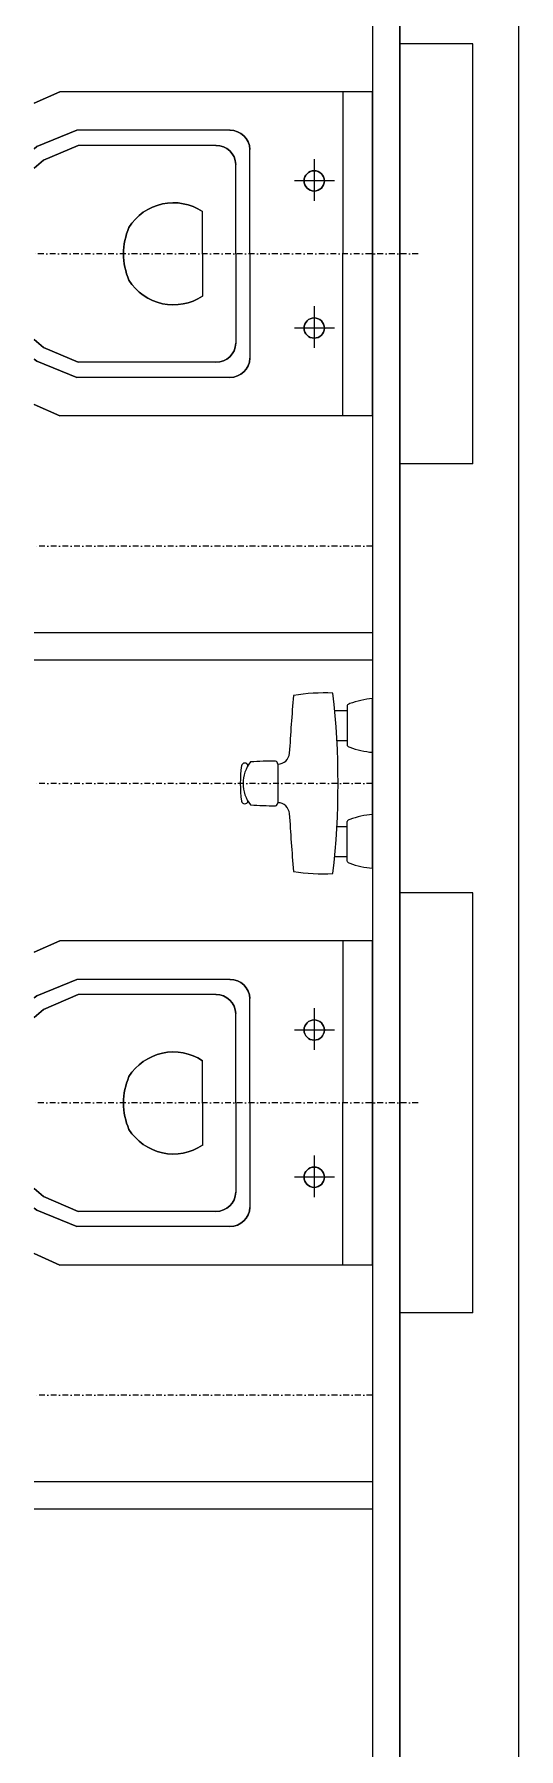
# Model space of a CAD drawing. Header units: millimetres. Extents: x 1226973 to 1255433, y -218643 to -189722.
# Drawn here: x 1236423 to 1236953, y -195644 to -193767 of the extents above; entities that cross this region are included whole.
import ezdxf

# ---------------------------------------------------------------- set-up
doc = ezdxf.new("R2010")
doc.units = ezdxf.units.MM
doc.linetypes.add('DASHDOT2', pattern=[12.7, 6.35, -3.175, 0, -3.175])
for name, color, linetype in [('Divar-komek', 7, 'Continuous'), ('Kafel', 7, 'Continuous'), ('Santexnika', 7, 'Continuous')]:
    doc.layers.add(name, color=color, linetype=linetype)

msp = doc.modelspace()

# ---------------------------------------------------------------- linework, layer by layer
msp.add_line((1236822.5, -197003.2), (1236822.5, -190702.1))
at = {"layer": 'Divar-komek'}
for p, q in [((1236822.5, -190902.1), (1236822.5, -197237.1)), ((1236952.5, -190902.1), (1236952.5, -197367.1))]:
    msp.add_line(p, q, dxfattribs=at)
at = {"layer": 'Kafel'}
for p, q in [((1236792.5, -190732.1), (1236792.5, -197212.1)), ((1236822.5, -190902.1), (1236822.5, -197212.1))]:
    msp.add_line(p, q, dxfattribs=at)
at = {"layer": 'Santexnika'}
for p, q in [((1236902.5, -193777.1), (1236822.5, -193777.1)), ((1236902.5, -193777.1), (1236822.5, -193777.1)), ((1236822.5, -194237.1), (1236822.5, -193777.1)), ((1236902.5, -193777.1), (1236822.5, -193777.1)), ((1236902.5, -193777.1), (1236822.5, -193777.1)), ((1236822.5, -194237.1), (1236822.5, -193777.1)), ((1236902.5, -193777.1), (1236822.5, -193777.1)), ((1236902.5, -193777.1), (1236822.5, -193777.1)), ((1236822.5, -194237.1), (1236822.5, -193777.1)), ((1236902.5, -193777.1), (1236822.5, -193777.1)), ((1236902.5, -193777.1), (1236822.5, -193777.1)), ((1236822.5, -194237.1), (1236822.5, -193777.1)), ((1236902.5, -193777.1), (1236822.5, -193777.1)), ((1236902.5, -193777.1), (1236822.5, -193777.1)), ((1236822.5, -194237.1), (1236822.5, -193777.1)), ((1236902.5, -193777.1), (1236822.5, -193777.1)), ((1236902.5, -193777.1), (1236822.5, -193777.1)), ((1236822.5, -194237.1), (1236822.5, -193777.1)), ((1236902.5, -193777.1), (1236822.5, -193777.1)), ((1236902.5, -193777.1), (1236822.5, -193777.1)), ((1236822.5, -194237.1), (1236822.5, -193777.1)), ((1236902.5, -193777.1), (1236822.5, -193777.1)), ((1236902.5, -193777.1), (1236822.5, -193777.1)), ((1236822.5, -194237.1), (1236822.5, -193777.1)), ((1236902.5, -194237.1), (1236902.5, -193777.1)), ((1236902.5, -194237.1), (1236902.5, -193777.1)), ((1236902.5, -194237.1), (1236902.5, -193777.1)), ((1236902.5, -194237.1), (1236902.5, -193777.1)), ((1236902.5, -194237.1), (1236902.5, -193777.1)), ((1236902.5, -194237.1), (1236902.5, -193777.1)), ((1236902.5, -194237.1), (1236902.5, -193777.1)), ((1236902.5, -194237.1), (1236902.5, -193777.1)), ((1236792.5, -193829.6), (1236450.4, -193829.6)), ((1236792.5, -193829.6), (1236450.4, -193829.6)), ((1236792.5, -193829.6), (1236450.4, -193829.6)), ((1236792.5, -193829.6), (1236450.4, -193829.6)), ((1236792.5, -193829.6), (1236450.4, -193829.6)), ((1236792.5, -193829.6), (1236450.4, -193829.6)), ((1236792.5, -193829.6), (1236450.4, -193829.6)), ((1236792.5, -193829.6), (1236450.4, -193829.6)), ((1236760, -193829.6), (1236760, -194007.1)), ((1236760, -193829.6), (1236760, -194007.1)), ((1236760, -193829.6), (1236760, -194007.1)), ((1236760, -193829.6), (1236760, -194007.1)), ((1236760, -193829.6), (1236760, -194007.1)), ((1236760, -193829.6), (1236760, -194007.1)), ((1236760, -193829.6), (1236760, -194007.1)), ((1236760, -193829.6), (1236760, -194007.1)), ((1236792.5, -194184.6), (1236792.5, -193829.6)), ((1236792.5, -194184.6), (1236792.5, -193829.6)), ((1236792.5, -194184.6), (1236792.5, -193829.6)), ((1236792.5, -194184.6), (1236792.5, -193829.6)), ((1236792.5, -194184.6), (1236792.5, -193829.6)), ((1236792.5, -194184.6), (1236792.5, -193829.6)), ((1236792.5, -194184.6), (1236792.5, -193829.6)), ((1236792.5, -194184.6), (1236792.5, -193829.6)), ((1236637, -193871.8), (1236469.1, -193871.8)), ((1236637, -193871.8), (1236469.1, -193871.8)), ((1236637, -193871.8), (1236469.1, -193871.8)), ((1236637, -193871.8), (1236469.1, -193871.8)), ((1236637, -193871.8), (1236469.1, -193871.8)), ((1236637, -193871.8), (1236469.1, -193871.8)), ((1236637, -193871.8), (1236469.1, -193871.8)), ((1236637, -193871.8), (1236469.1, -193871.8)), ((1236621.5, -193888.3), (1236470.6, -193888.3)), ((1236621.5, -193888.3), (1236470.6, -193888.3)), ((1236621.5, -193888.3), (1236470.6, -193888.3)), ((1236621.5, -193888.3), (1236470.6, -193888.3)), ((1236621.5, -193888.3), (1236470.6, -193888.3)), ((1236621.5, -193888.3), (1236470.6, -193888.3)), ((1236621.5, -193888.3), (1236470.6, -193888.3)), ((1236621.5, -193888.3), (1236470.6, -193888.3)), ((1236658.4, -194007.1), (1236658.4, -193892.8)), ((1236658.4, -194007.1), (1236658.4, -193892.8)), ((1236658.4, -194007.1), (1236658.4, -193892.8)), ((1236658.4, -194007.1), (1236658.4, -193892.8)), ((1236658.4, -194007.1), (1236658.4, -193892.8)), ((1236658.4, -194007.1), (1236658.4, -193892.8)), ((1236658.4, -194007.1), (1236658.4, -193892.8)), ((1236658.4, -194007.1), (1236658.4, -193892.8)), ((1236729, -193948.9), (1236729, -193903.4)), ((1236729, -193948.9), (1236729, -193903.4)), ((1236729, -193948.9), (1236729, -193903.4)), ((1236729, -193948.9), (1236729, -193903.4)), ((1236729, -193948.9), (1236729, -193903.4)), ((1236729, -193948.9), (1236729, -193903.4)), ((1236729, -193948.9), (1236729, -193903.4)), ((1236729, -193948.9), (1236729, -193903.4)), ((1236643, -194007.1), (1236643, -193909.3)), ((1236643, -194007.1), (1236643, -193909.3)), ((1236643, -194007.1), (1236643, -193909.3)), ((1236643, -194007.1), (1236643, -193909.3)), ((1236643, -194007.1), (1236643, -193909.3)), ((1236643, -194007.1), (1236643, -193909.3)), ((1236643, -194007.1), (1236643, -193909.3)), ((1236643, -194007.1), (1236643, -193909.3)), ((1236750.9, -193927.2), (1236707.1, -193927.2)), ((1236750.9, -193927.2), (1236707.1, -193927.2)), ((1236750.9, -193927.2), (1236707.1, -193927.2)), ((1236750.9, -193927.2), (1236707.1, -193927.2)), ((1236750.9, -193927.2), (1236707.1, -193927.2)), ((1236750.9, -193927.2), (1236707.1, -193927.2)), ((1236750.9, -193927.2), (1236707.1, -193927.2)), ((1236750.9, -193927.2), (1236707.1, -193927.2)), ((1236606.6, -194007.1), (1236606.6, -193960.8)), ((1236606.6, -194007.1), (1236606.6, -193960.8)), ((1236606.6, -194007.1), (1236606.6, -193960.8)), ((1236606.6, -194007.1), (1236606.6, -193960.8)), ((1236606.6, -194007.1), (1236606.6, -193960.8)), ((1236606.6, -194007.1), (1236606.6, -193960.8)), ((1236606.6, -194007.1), (1236606.6, -193960.8)), ((1236606.6, -194007.1), (1236606.6, -193960.8)), ((1236606.6, -194007.1), (1236606.6, -194053.5)), ((1236606.6, -194007.1), (1236606.6, -194053.5)), ((1236606.6, -194007.1), (1236606.6, -194053.5)), ((1236606.6, -194007.1), (1236606.6, -194053.5)), ((1236606.6, -194007.1), (1236606.6, -194053.5)), ((1236606.6, -194007.1), (1236606.6, -194053.5)), ((1236606.6, -194007.1), (1236606.6, -194053.5)), ((1236606.6, -194007.1), (1236606.6, -194053.5)), ((1236643, -194007.1), (1236643, -194104.9)), ((1236643, -194007.1), (1236643, -194104.9)), ((1236643, -194007.1), (1236643, -194104.9)), ((1236643, -194007.1), (1236643, -194104.9)), ((1236643, -194007.1), (1236643, -194104.9)), ((1236643, -194007.1), (1236643, -194104.9)), ((1236643, -194007.1), (1236643, -194104.9)), ((1236643, -194007.1), (1236643, -194104.9)), ((1236658.4, -194007.1), (1236658.4, -194121.5)), ((1236658.4, -194007.1), (1236658.4, -194121.5)), ((1236658.4, -194007.1), (1236658.4, -194121.5)), ((1236658.4, -194007.1), (1236658.4, -194121.5)), ((1236658.4, -194007.1), (1236658.4, -194121.5)), ((1236658.4, -194007.1), (1236658.4, -194121.5)), ((1236658.4, -194007.1), (1236658.4, -194121.5)), ((1236658.4, -194007.1), (1236658.4, -194121.5)), ((1236760, -194184.6), (1236760, -194007.1)), ((1236760, -194184.6), (1236760, -194007.1)), ((1236760, -194184.6), (1236760, -194007.1)), ((1236760, -194184.6), (1236760, -194007.1)), ((1236760, -194184.6), (1236760, -194007.1)), ((1236760, -194184.6), (1236760, -194007.1)), ((1236760, -194184.6), (1236760, -194007.1)), ((1236760, -194184.6), (1236760, -194007.1)), ((1236729, -194110.1), (1236729, -194064.5)), ((1236729, -194110.1), (1236729, -194064.5)), ((1236729, -194110.1), (1236729, -194064.5)), ((1236729, -194110.1), (1236729, -194064.5)), ((1236729, -194110.1), (1236729, -194064.5)), ((1236729, -194110.1), (1236729, -194064.5)), ((1236729, -194110.1), (1236729, -194064.5)), ((1236729, -194110.1), (1236729, -194064.5)), ((1236750.9, -194088.4), (1236707.1, -194088.4)), ((1236750.9, -194088.4), (1236707.1, -194088.4)), ((1236750.9, -194088.4), (1236707.1, -194088.4)), ((1236750.9, -194088.4), (1236707.1, -194088.4)), ((1236750.9, -194088.4), (1236707.1, -194088.4)), ((1236750.9, -194088.4), (1236707.1, -194088.4)), ((1236750.9, -194088.4), (1236707.1, -194088.4)), ((1236750.9, -194088.4), (1236707.1, -194088.4)), ((1236621.5, -194125.9), (1236470.6, -194125.9)), ((1236621.5, -194125.9), (1236470.6, -194125.9)), ((1236621.5, -194125.9), (1236470.6, -194125.9)), ((1236621.5, -194125.9), (1236470.6, -194125.9)), ((1236621.5, -194125.9), (1236470.6, -194125.9)), ((1236621.5, -194125.9), (1236470.6, -194125.9)), ((1236621.5, -194125.9), (1236470.6, -194125.9)), ((1236621.5, -194125.9), (1236470.6, -194125.9)), ((1236637, -194142.4), (1236469.1, -194142.4)), ((1236637, -194142.4), (1236469.1, -194142.4)), ((1236637, -194142.4), (1236469.1, -194142.4)), ((1236637, -194142.4), (1236469.1, -194142.4)), ((1236637, -194142.4), (1236469.1, -194142.4)), ((1236637, -194142.4), (1236469.1, -194142.4)), ((1236637, -194142.4), (1236469.1, -194142.4)), ((1236637, -194142.4), (1236469.1, -194142.4)), ((1236792.5, -194184.6), (1236450.4, -194184.6)), ((1236792.5, -194184.6), (1236450.4, -194184.6)), ((1236792.5, -194184.6), (1236450.4, -194184.6)), ((1236792.5, -194184.6), (1236450.4, -194184.6)), ((1236792.5, -194184.6), (1236450.4, -194184.6)), ((1236792.5, -194184.6), (1236450.4, -194184.6)), ((1236792.5, -194184.6), (1236450.4, -194184.6)), ((1236792.5, -194184.6), (1236450.4, -194184.6)), ((1236902.5, -194237.1), (1236822.5, -194237.1)), ((1236902.5, -194237.1), (1236822.5, -194237.1)), ((1236902.5, -194237.1), (1236822.5, -194237.1)), ((1236902.5, -194237.1), (1236822.5, -194237.1)), ((1236902.5, -194237.1), (1236822.5, -194237.1)), ((1236902.5, -194237.1), (1236822.5, -194237.1)), ((1236902.5, -194237.1), (1236822.5, -194237.1)), ((1236902.5, -194237.1), (1236822.5, -194237.1)), ((1236792.5, -194422.1), (1236422.5, -194422.1)), ((1236792.5, -194422.1), (1236422.5, -194422.1)), ((1236792.5, -194422.1), (1236422.5, -194422.1)), ((1236792.5, -194422.1), (1236422.5, -194422.1)), ((1236792.5, -194422.1), (1236422.5, -194422.1)), ((1236792.5, -194422.1), (1236422.5, -194422.1)), ((1236792.5, -194422.1), (1236422.5, -194422.1)), ((1236792.5, -194422.1), (1236422.5, -194422.1)), ((1236792.5, -194452.1), (1236422.5, -194452.1)), ((1236792.5, -194452.1), (1236422.5, -194452.1)), ((1236792.5, -194452.1), (1236422.5, -194452.1)), ((1236792.5, -194452.1), (1236422.5, -194452.1)), ((1236792.5, -194452.1), (1236422.5, -194452.1)), ((1236792.5, -194452.1), (1236422.5, -194452.1)), ((1236792.5, -194452.1), (1236422.5, -194452.1)), ((1236792.5, -194452.1), (1236422.5, -194452.1)), ((1236764.7, -194501.8), (1236764.7, -194545.5)), ((1236764.7, -194501.8), (1236764.7, -194545.5)), ((1236764.7, -194501.8), (1236764.7, -194545.5)), ((1236764.7, -194501.8), (1236764.7, -194545.5)), ((1236764.7, -194501.8), (1236764.7, -194545.5)), ((1236764.7, -194501.8), (1236764.7, -194545.5)), ((1236764.7, -194501.8), (1236764.7, -194545.5)), ((1236764.7, -194501.8), (1236764.7, -194545.5)), ((1236792.5, -194680), (1236792.5, -194494.2)), ((1236792.5, -194680), (1236792.5, -194494.2)), ((1236792.5, -194680), (1236792.5, -194494.2)), ((1236792.5, -194680), (1236792.5, -194494.2)), ((1236792.5, -194680), (1236792.5, -194494.2)), ((1236792.5, -194680), (1236792.5, -194494.2)), ((1236792.5, -194680), (1236792.5, -194494.2)), ((1236792.5, -194680), (1236792.5, -194494.2)), ((1236751.3, -194507.2), (1236764.7, -194507.2)), ((1236751.3, -194507.2), (1236764.7, -194507.2)), ((1236751.3, -194507.2), (1236764.7, -194507.2)), ((1236751.3, -194507.2), (1236764.7, -194507.2)), ((1236751.3, -194507.2), (1236764.7, -194507.2)), ((1236751.3, -194507.2), (1236764.7, -194507.2)), ((1236751.3, -194507.2), (1236764.7, -194507.2)), ((1236751.3, -194507.2), (1236764.7, -194507.2)), ((1236753.7, -194540.1), (1236764.7, -194540.1)), ((1236753.7, -194540.1), (1236764.7, -194540.1)), ((1236753.7, -194540.1), (1236764.7, -194540.1)), ((1236753.7, -194540.1), (1236764.7, -194540.1)), ((1236753.7, -194540.1), (1236764.7, -194540.1)), ((1236753.7, -194540.1), (1236764.7, -194540.1)), ((1236753.7, -194540.1), (1236764.7, -194540.1)), ((1236753.7, -194540.1), (1236764.7, -194540.1)), ((1236689, -194565.9), (1236689, -194608.3)), ((1236689, -194565.9), (1236689, -194608.3)), ((1236689, -194565.9), (1236689, -194608.3)), ((1236689, -194565.9), (1236689, -194608.3)), ((1236689, -194565.9), (1236689, -194608.3)), ((1236689, -194565.9), (1236689, -194608.3)), ((1236689, -194565.9), (1236689, -194608.3)), ((1236689, -194565.9), (1236689, -194608.3)), ((1236753.7, -194634.2), (1236764.7, -194634.2)), ((1236753.7, -194634.2), (1236764.7, -194634.2)), ((1236753.7, -194634.2), (1236764.7, -194634.2)), ((1236753.7, -194634.2), (1236764.7, -194634.2)), ((1236753.7, -194634.2), (1236764.7, -194634.2)), ((1236753.7, -194634.2), (1236764.7, -194634.2)), ((1236753.7, -194634.2), (1236764.7, -194634.2)), ((1236753.7, -194634.2), (1236764.7, -194634.2)), ((1236764.7, -194672.4), (1236764.7, -194628.8)), ((1236764.7, -194672.4), (1236764.7, -194628.8)), ((1236764.7, -194672.4), (1236764.7, -194628.8)), ((1236764.7, -194672.4), (1236764.7, -194628.8)), ((1236764.7, -194672.4), (1236764.7, -194628.8)), ((1236764.7, -194672.4), (1236764.7, -194628.8)), ((1236764.7, -194672.4), (1236764.7, -194628.8)), ((1236764.7, -194672.4), (1236764.7, -194628.8)), ((1236751.3, -194667), (1236764.7, -194667)), ((1236751.3, -194667), (1236764.7, -194667)), ((1236751.3, -194667), (1236764.7, -194667)), ((1236751.3, -194667), (1236764.7, -194667)), ((1236751.3, -194667), (1236764.7, -194667)), ((1236751.3, -194667), (1236764.7, -194667)), ((1236751.3, -194667), (1236764.7, -194667)), ((1236751.3, -194667), (1236764.7, -194667)), ((1236902.5, -194707.1), (1236822.5, -194707.1)), ((1236822.5, -195167.1), (1236822.5, -194707.1)), ((1236902.5, -194707.1), (1236822.5, -194707.1)), ((1236822.5, -195167.1), (1236822.5, -194707.1)), ((1236902.5, -194707.1), (1236822.5, -194707.1)), ((1236822.5, -195167.1), (1236822.5, -194707.1)), ((1236902.5, -194707.1), (1236822.5, -194707.1)), ((1236822.5, -195167.1), (1236822.5, -194707.1)), ((1236902.5, -194707.1), (1236822.5, -194707.1)), ((1236822.5, -195167.1), (1236822.5, -194707.1)), ((1236902.5, -194707.1), (1236822.5, -194707.1)), ((1236822.5, -195167.1), (1236822.5, -194707.1)), ((1236902.5, -194707.1), (1236822.5, -194707.1)), ((1236822.5, -195167.1), (1236822.5, -194707.1)), ((1236902.5, -194707.1), (1236822.5, -194707.1)), ((1236822.5, -195167.1), (1236822.5, -194707.1)), ((1236902.5, -195167.1), (1236902.5, -194707.1)), ((1236902.5, -195167.1), (1236902.5, -194707.1)), ((1236902.5, -195167.1), (1236902.5, -194707.1)), ((1236902.5, -195167.1), (1236902.5, -194707.1)), ((1236902.5, -195167.1), (1236902.5, -194707.1)), ((1236902.5, -195167.1), (1236902.5, -194707.1)), ((1236902.5, -195167.1), (1236902.5, -194707.1)), ((1236902.5, -195167.1), (1236902.5, -194707.1)), ((1236792.5, -194759.6), (1236450.4, -194759.6)), ((1236792.5, -194759.6), (1236450.4, -194759.6)), ((1236792.5, -194759.6), (1236450.4, -194759.6)), ((1236792.5, -194759.6), (1236450.4, -194759.6)), ((1236792.5, -194759.6), (1236450.4, -194759.6)), ((1236792.5, -194759.6), (1236450.4, -194759.6)), ((1236792.5, -194759.6), (1236450.4, -194759.6)), ((1236792.5, -194759.6), (1236450.4, -194759.6)), ((1236760, -194759.6), (1236760, -194937.1)), ((1236760, -194759.6), (1236760, -194937.1)), ((1236760, -194759.6), (1236760, -194937.1)), ((1236760, -194759.6), (1236760, -194937.1)), ((1236760, -194759.6), (1236760, -194937.1)), ((1236760, -194759.6), (1236760, -194937.1)), ((1236760, -194759.6), (1236760, -194937.1)), ((1236760, -194759.6), (1236760, -194937.1)), ((1236792.5, -195114.6), (1236792.5, -194759.6)), ((1236792.5, -195114.6), (1236792.5, -194759.6)), ((1236792.5, -195114.6), (1236792.5, -194759.6)), ((1236792.5, -195114.6), (1236792.5, -194759.6)), ((1236792.5, -195114.6), (1236792.5, -194759.6)), ((1236792.5, -195114.6), (1236792.5, -194759.6)), ((1236792.5, -195114.6), (1236792.5, -194759.6)), ((1236792.5, -195114.6), (1236792.5, -194759.6)), ((1236637, -194801.8), (1236469.1, -194801.8)), ((1236637, -194801.8), (1236469.1, -194801.8)), ((1236637, -194801.8), (1236469.1, -194801.8)), ((1236637, -194801.8), (1236469.1, -194801.8)), ((1236637, -194801.8), (1236469.1, -194801.8)), ((1236637, -194801.8), (1236469.1, -194801.8)), ((1236637, -194801.8), (1236469.1, -194801.8)), ((1236637, -194801.8), (1236469.1, -194801.8)), ((1236621.5, -194818.3), (1236470.6, -194818.3)), ((1236621.5, -194818.3), (1236470.6, -194818.3)), ((1236621.5, -194818.3), (1236470.6, -194818.3)), ((1236621.5, -194818.3), (1236470.6, -194818.3)), ((1236621.5, -194818.3), (1236470.6, -194818.3)), ((1236621.5, -194818.3), (1236470.6, -194818.3)), ((1236621.5, -194818.3), (1236470.6, -194818.3)), ((1236621.5, -194818.3), (1236470.6, -194818.3)), ((1236658.4, -194937.1), (1236658.4, -194822.8)), ((1236658.4, -194937.1), (1236658.4, -194822.8)), ((1236658.4, -194937.1), (1236658.4, -194822.8)), ((1236658.4, -194937.1), (1236658.4, -194822.8)), ((1236658.4, -194937.1), (1236658.4, -194822.8)), ((1236658.4, -194937.1), (1236658.4, -194822.8)), ((1236658.4, -194937.1), (1236658.4, -194822.8)), ((1236658.4, -194937.1), (1236658.4, -194822.8)), ((1236643, -194937.1), (1236643, -194839.3)), ((1236643, -194937.1), (1236643, -194839.3)), ((1236643, -194937.1), (1236643, -194839.3)), ((1236643, -194937.1), (1236643, -194839.3)), ((1236643, -194937.1), (1236643, -194839.3)), ((1236643, -194937.1), (1236643, -194839.3)), ((1236643, -194937.1), (1236643, -194839.3)), ((1236643, -194937.1), (1236643, -194839.3)), ((1236729, -194878.9), (1236729, -194833.4)), ((1236729, -194878.9), (1236729, -194833.4)), ((1236729, -194878.9), (1236729, -194833.4)), ((1236729, -194878.9), (1236729, -194833.4)), ((1236729, -194878.9), (1236729, -194833.4)), ((1236729, -194878.9), (1236729, -194833.4)), ((1236729, -194878.9), (1236729, -194833.4)), ((1236729, -194878.9), (1236729, -194833.4)), ((1236750.9, -194857.2), (1236707.1, -194857.2)), ((1236750.9, -194857.2), (1236707.1, -194857.2)), ((1236750.9, -194857.2), (1236707.1, -194857.2)), ((1236750.9, -194857.2), (1236707.1, -194857.2)), ((1236750.9, -194857.2), (1236707.1, -194857.2)), ((1236750.9, -194857.2), (1236707.1, -194857.2)), ((1236750.9, -194857.2), (1236707.1, -194857.2)), ((1236750.9, -194857.2), (1236707.1, -194857.2)), ((1236606.6, -194937.1), (1236606.6, -194890.8)), ((1236606.6, -194937.1), (1236606.6, -194890.8)), ((1236606.6, -194937.1), (1236606.6, -194890.8)), ((1236606.6, -194937.1), (1236606.6, -194890.8)), ((1236606.6, -194937.1), (1236606.6, -194890.8)), ((1236606.6, -194937.1), (1236606.6, -194890.8)), ((1236606.6, -194937.1), (1236606.6, -194890.8)), ((1236606.6, -194937.1), (1236606.6, -194890.8)), ((1236606.6, -194937.1), (1236606.6, -194983.5)), ((1236606.6, -194937.1), (1236606.6, -194983.5)), ((1236606.6, -194937.1), (1236606.6, -194983.5)), ((1236606.6, -194937.1), (1236606.6, -194983.5)), ((1236606.6, -194937.1), (1236606.6, -194983.5)), ((1236606.6, -194937.1), (1236606.6, -194983.5)), ((1236606.6, -194937.1), (1236606.6, -194983.5)), ((1236606.6, -194937.1), (1236606.6, -194983.5)), ((1236643, -194937.1), (1236643, -195034.9)), ((1236643, -194937.1), (1236643, -195034.9)), ((1236643, -194937.1), (1236643, -195034.9)), ((1236643, -194937.1), (1236643, -195034.9)), ((1236643, -194937.1), (1236643, -195034.9)), ((1236643, -194937.1), (1236643, -195034.9)), ((1236643, -194937.1), (1236643, -195034.9)), ((1236643, -194937.1), (1236643, -195034.9)), ((1236658.4, -194937.1), (1236658.4, -195051.5)), ((1236658.4, -194937.1), (1236658.4, -195051.5)), ((1236658.4, -194937.1), (1236658.4, -195051.5)), ((1236658.4, -194937.1), (1236658.4, -195051.5)), ((1236658.4, -194937.1), (1236658.4, -195051.5)), ((1236658.4, -194937.1), (1236658.4, -195051.5)), ((1236658.4, -194937.1), (1236658.4, -195051.5)), ((1236658.4, -194937.1), (1236658.4, -195051.5)), ((1236760, -195114.6), (1236760, -194937.1)), ((1236760, -195114.6), (1236760, -194937.1)), ((1236760, -195114.6), (1236760, -194937.1)), ((1236760, -195114.6), (1236760, -194937.1)), ((1236760, -195114.6), (1236760, -194937.1)), ((1236760, -195114.6), (1236760, -194937.1)), ((1236760, -195114.6), (1236760, -194937.1)), ((1236760, -195114.6), (1236760, -194937.1)), ((1236729, -195040.1), (1236729, -194994.5)), ((1236729, -195040.1), (1236729, -194994.5)), ((1236729, -195040.1), (1236729, -194994.5)), ((1236729, -195040.1), (1236729, -194994.5)), ((1236729, -195040.1), (1236729, -194994.5)), ((1236729, -195040.1), (1236729, -194994.5)), ((1236729, -195040.1), (1236729, -194994.5)), ((1236729, -195040.1), (1236729, -194994.5)), ((1236750.9, -195018.4), (1236707.1, -195018.4)), ((1236750.9, -195018.4), (1236707.1, -195018.4)), ((1236750.9, -195018.4), (1236707.1, -195018.4)), ((1236750.9, -195018.4), (1236707.1, -195018.4)), ((1236750.9, -195018.4), (1236707.1, -195018.4)), ((1236750.9, -195018.4), (1236707.1, -195018.4)), ((1236750.9, -195018.4), (1236707.1, -195018.4)), ((1236750.9, -195018.4), (1236707.1, -195018.4)), ((1236621.5, -195055.9), (1236470.6, -195055.9)), ((1236621.5, -195055.9), (1236470.6, -195055.9)), ((1236621.5, -195055.9), (1236470.6, -195055.9)), ((1236621.5, -195055.9), (1236470.6, -195055.9)), ((1236621.5, -195055.9), (1236470.6, -195055.9)), ((1236621.5, -195055.9), (1236470.6, -195055.9)), ((1236621.5, -195055.9), (1236470.6, -195055.9)), ((1236621.5, -195055.9), (1236470.6, -195055.9)), ((1236637, -195072.4), (1236469.1, -195072.4)), ((1236637, -195072.4), (1236469.1, -195072.4)), ((1236637, -195072.4), (1236469.1, -195072.4)), ((1236637, -195072.4), (1236469.1, -195072.4)), ((1236637, -195072.4), (1236469.1, -195072.4)), ((1236637, -195072.4), (1236469.1, -195072.4)), ((1236637, -195072.4), (1236469.1, -195072.4)), ((1236637, -195072.4), (1236469.1, -195072.4)), ((1236792.5, -195114.6), (1236450.4, -195114.6)), ((1236792.5, -195114.6), (1236450.4, -195114.6)), ((1236792.5, -195114.6), (1236450.4, -195114.6)), ((1236792.5, -195114.6), (1236450.4, -195114.6)), ((1236792.5, -195114.6), (1236450.4, -195114.6)), ((1236792.5, -195114.6), (1236450.4, -195114.6)), ((1236792.5, -195114.6), (1236450.4, -195114.6)), ((1236792.5, -195114.6), (1236450.4, -195114.6)), ((1236902.5, -195167.1), (1236822.5, -195167.1)), ((1236902.5, -195167.1), (1236822.5, -195167.1)), ((1236902.5, -195167.1), (1236822.5, -195167.1)), ((1236902.5, -195167.1), (1236822.5, -195167.1)), ((1236902.5, -195167.1), (1236822.5, -195167.1)), ((1236902.5, -195167.1), (1236822.5, -195167.1)), ((1236902.5, -195167.1), (1236822.5, -195167.1)), ((1236902.5, -195167.1), (1236822.5, -195167.1)), ((1236792.5, -195352.1), (1236422.5, -195352.1)), ((1236792.5, -195352.1), (1236422.5, -195352.1)), ((1236792.5, -195352.1), (1236422.5, -195352.1)), ((1236792.5, -195352.1), (1236422.5, -195352.1)), ((1236792.5, -195352.1), (1236422.5, -195352.1)), ((1236792.5, -195352.1), (1236422.5, -195352.1)), ((1236792.5, -195352.1), (1236422.5, -195352.1)), ((1236792.5, -195352.1), (1236422.5, -195352.1)), ((1236792.5, -195382.1), (1236422.5, -195382.1)), ((1236792.5, -195382.1), (1236422.5, -195382.1)), ((1236792.5, -195382.1), (1236422.5, -195382.1)), ((1236792.5, -195382.1), (1236422.5, -195382.1)), ((1236792.5, -195382.1), (1236422.5, -195382.1)), ((1236792.5, -195382.1), (1236422.5, -195382.1)), ((1236792.5, -195382.1), (1236422.5, -195382.1)), ((1236792.5, -195382.1), (1236422.5, -195382.1))]:
    msp.add_line(p, q, dxfattribs=at)
at = {"layer": 'Santexnika', "color": 26, "linetype": 'DASHDOT2', "true_color": 0x791e15}
for p, q in [((1236842.5, -194007.1), (1236422.5, -194007.1)), ((1236842.5, -194007.1), (1236422.5, -194007.1)), ((1236842.5, -194007.1), (1236422.5, -194007.1)), ((1236842.5, -194007.1), (1236422.5, -194007.1)), ((1236842.5, -194007.1), (1236422.5, -194007.1)), ((1236842.5, -194007.1), (1236422.5, -194007.1)), ((1236842.5, -194007.1), (1236422.5, -194007.1)), ((1236842.5, -194007.1), (1236422.5, -194007.1)), ((1236792.5, -194327.1), (1236422.5, -194327.1)), ((1236792.5, -194327.1), (1236422.5, -194327.1)), ((1236792.5, -194327.1), (1236422.5, -194327.1)), ((1236792.5, -194327.1), (1236422.5, -194327.1)), ((1236792.5, -194327.1), (1236422.5, -194327.1)), ((1236792.5, -194327.1), (1236422.5, -194327.1)), ((1236792.5, -194327.1), (1236422.5, -194327.1)), ((1236792.5, -194327.1), (1236422.5, -194327.1)), ((1236792.5, -194587.1), (1236422.5, -194587.1)), ((1236792.5, -194587.1), (1236422.5, -194587.1)), ((1236792.5, -194587.1), (1236422.5, -194587.1)), ((1236792.5, -194587.1), (1236422.5, -194587.1)), ((1236792.5, -194587.1), (1236422.5, -194587.1)), ((1236792.5, -194587.1), (1236422.5, -194587.1)), ((1236792.5, -194587.1), (1236422.5, -194587.1)), ((1236792.5, -194587.1), (1236422.5, -194587.1)), ((1236842.5, -194937.1), (1236422.5, -194937.1)), ((1236842.5, -194937.1), (1236422.5, -194937.1)), ((1236842.5, -194937.1), (1236422.5, -194937.1)), ((1236842.5, -194937.1), (1236422.5, -194937.1)), ((1236842.5, -194937.1), (1236422.5, -194937.1)), ((1236842.5, -194937.1), (1236422.5, -194937.1)), ((1236842.5, -194937.1), (1236422.5, -194937.1)), ((1236842.5, -194937.1), (1236422.5, -194937.1)), ((1236792.5, -195257.1), (1236422.5, -195257.1)), ((1236792.5, -195257.1), (1236422.5, -195257.1)), ((1236792.5, -195257.1), (1236422.5, -195257.1)), ((1236792.5, -195257.1), (1236422.5, -195257.1)), ((1236792.5, -195257.1), (1236422.5, -195257.1)), ((1236792.5, -195257.1), (1236422.5, -195257.1)), ((1236792.5, -195257.1), (1236422.5, -195257.1)), ((1236792.5, -195257.1), (1236422.5, -195257.1))]:
    msp.add_line(p, q, dxfattribs=at)
at = {"layer": 'Santexnika'}
for points in [[(1236422.5, -193842.1), (1236450.4, -193829.6)], [(1236450.4, -193829.6), (1236422.5, -193842.1)], [(1236450.4, -193829.6), (1236422.5, -193842.1)], [(1236450.4, -193829.6), (1236422.5, -193842.1)], [(1236450.4, -193829.6), (1236422.5, -193842.1)], [(1236450.4, -193829.6), (1236422.5, -193842.1)], [(1236450.4, -193829.6), (1236422.5, -193842.1)], [(1236450.4, -193829.6), (1236422.5, -193842.1)], [(1236422.5, -193892), (1236425.2, -193889.7), (1236469.1, -193871.8)], [(1236469.1, -193871.8), (1236425.2, -193889.7), (1236422.5, -193892)], [(1236469.1, -193871.8), (1236425.2, -193889.7), (1236422.5, -193892)], [(1236469.1, -193871.8), (1236425.2, -193889.7), (1236422.5, -193892)], [(1236469.1, -193871.8), (1236425.2, -193889.7), (1236422.5, -193892)], [(1236469.1, -193871.8), (1236425.2, -193889.7), (1236422.5, -193892)], [(1236469.1, -193871.8), (1236425.2, -193889.7), (1236422.5, -193892)], [(1236469.1, -193871.8), (1236425.2, -193889.7), (1236422.5, -193892)], [(1236422.5, -193913.4), (1236432.5, -193904.6), (1236470.6, -193888.3)], [(1236470.6, -193888.3), (1236432.5, -193904.6), (1236422.5, -193913.4)], [(1236470.6, -193888.3), (1236432.5, -193904.6), (1236422.5, -193913.4)], [(1236470.6, -193888.3), (1236432.5, -193904.6), (1236422.5, -193913.4)], [(1236470.6, -193888.3), (1236432.5, -193904.6), (1236422.5, -193913.4)], [(1236470.6, -193888.3), (1236432.5, -193904.6), (1236422.5, -193913.4)], [(1236470.6, -193888.3), (1236432.5, -193904.6), (1236422.5, -193913.4)], [(1236470.6, -193888.3), (1236432.5, -193904.6), (1236422.5, -193913.4)], [(1236470.6, -194125.9), (1236432.5, -194109.7), (1236422.5, -194100.8)], [(1236422.5, -194100.8), (1236432.5, -194109.7), (1236470.6, -194125.9)], [(1236422.5, -194100.8), (1236432.5, -194109.7), (1236470.6, -194125.9)], [(1236422.5, -194100.8), (1236432.5, -194109.7), (1236470.6, -194125.9)], [(1236422.5, -194100.8), (1236432.5, -194109.7), (1236470.6, -194125.9)], [(1236422.5, -194100.8), (1236432.5, -194109.7), (1236470.6, -194125.9)], [(1236422.5, -194100.8), (1236432.5, -194109.7), (1236470.6, -194125.9)], [(1236422.5, -194100.8), (1236432.5, -194109.7), (1236470.6, -194125.9)], [(1236469.1, -194142.4), (1236425.2, -194124.6), (1236422.5, -194122.3)], [(1236422.5, -194122.3), (1236425.2, -194124.6), (1236469.1, -194142.4)], [(1236422.5, -194122.3), (1236425.2, -194124.6), (1236469.1, -194142.4)], [(1236422.5, -194122.3), (1236425.2, -194124.6), (1236469.1, -194142.4)], [(1236422.5, -194122.3), (1236425.2, -194124.6), (1236469.1, -194142.4)], [(1236422.5, -194122.3), (1236425.2, -194124.6), (1236469.1, -194142.4)], [(1236422.5, -194122.3), (1236425.2, -194124.6), (1236469.1, -194142.4)], [(1236422.5, -194122.3), (1236425.2, -194124.6), (1236469.1, -194142.4)], [(1236450.4, -194184.6), (1236422.5, -194172.1)], [(1236422.5, -194172.1), (1236450.4, -194184.6)], [(1236422.5, -194172.1), (1236450.4, -194184.6)], [(1236422.5, -194172.1), (1236450.4, -194184.6)], [(1236422.5, -194172.1), (1236450.4, -194184.6)], [(1236422.5, -194172.1), (1236450.4, -194184.6)], [(1236422.5, -194172.1), (1236450.4, -194184.6)], [(1236422.5, -194172.1), (1236450.4, -194184.6)], [(1236422.5, -194772.1), (1236450.4, -194759.6)], [(1236450.4, -194759.6), (1236422.5, -194772.1)], [(1236450.4, -194759.6), (1236422.5, -194772.1)], [(1236450.4, -194759.6), (1236422.5, -194772.1)], [(1236450.4, -194759.6), (1236422.5, -194772.1)], [(1236450.4, -194759.6), (1236422.5, -194772.1)], [(1236450.4, -194759.6), (1236422.5, -194772.1)], [(1236450.4, -194759.6), (1236422.5, -194772.1)], [(1236422.5, -194822), (1236425.2, -194819.7), (1236469.1, -194801.8)], [(1236469.1, -194801.8), (1236425.2, -194819.7), (1236422.5, -194822)], [(1236469.1, -194801.8), (1236425.2, -194819.7), (1236422.5, -194822)], [(1236469.1, -194801.8), (1236425.2, -194819.7), (1236422.5, -194822)], [(1236469.1, -194801.8), (1236425.2, -194819.7), (1236422.5, -194822)], [(1236469.1, -194801.8), (1236425.2, -194819.7), (1236422.5, -194822)], [(1236469.1, -194801.8), (1236425.2, -194819.7), (1236422.5, -194822)], [(1236469.1, -194801.8), (1236425.2, -194819.7), (1236422.5, -194822)], [(1236422.5, -194843.4), (1236432.5, -194834.6), (1236470.6, -194818.3)], [(1236470.6, -194818.3), (1236432.5, -194834.6), (1236422.5, -194843.4)], [(1236470.6, -194818.3), (1236432.5, -194834.6), (1236422.5, -194843.4)], [(1236470.6, -194818.3), (1236432.5, -194834.6), (1236422.5, -194843.4)], [(1236470.6, -194818.3), (1236432.5, -194834.6), (1236422.5, -194843.4)], [(1236470.6, -194818.3), (1236432.5, -194834.6), (1236422.5, -194843.4)], [(1236470.6, -194818.3), (1236432.5, -194834.6), (1236422.5, -194843.4)], [(1236470.6, -194818.3), (1236432.5, -194834.6), (1236422.5, -194843.4)], [(1236470.6, -195055.9), (1236432.5, -195039.7), (1236422.5, -195030.8)], [(1236422.5, -195030.8), (1236432.5, -195039.7), (1236470.6, -195055.9)], [(1236422.5, -195030.8), (1236432.5, -195039.7), (1236470.6, -195055.9)], [(1236422.5, -195030.8), (1236432.5, -195039.7), (1236470.6, -195055.9)], [(1236422.5, -195030.8), (1236432.5, -195039.7), (1236470.6, -195055.9)], [(1236422.5, -195030.8), (1236432.5, -195039.7), (1236470.6, -195055.9)], [(1236422.5, -195030.8), (1236432.5, -195039.7), (1236470.6, -195055.9)], [(1236422.5, -195030.8), (1236432.5, -195039.7), (1236470.6, -195055.9)], [(1236469.1, -195072.4), (1236425.2, -195054.6), (1236422.5, -195052.3)], [(1236422.5, -195052.3), (1236425.2, -195054.6), (1236469.1, -195072.4)], [(1236422.5, -195052.3), (1236425.2, -195054.6), (1236469.1, -195072.4)], [(1236422.5, -195052.3), (1236425.2, -195054.6), (1236469.1, -195072.4)], [(1236422.5, -195052.3), (1236425.2, -195054.6), (1236469.1, -195072.4)], [(1236422.5, -195052.3), (1236425.2, -195054.6), (1236469.1, -195072.4)], [(1236422.5, -195052.3), (1236425.2, -195054.6), (1236469.1, -195072.4)], [(1236422.5, -195052.3), (1236425.2, -195054.6), (1236469.1, -195072.4)], [(1236450.4, -195114.6), (1236422.5, -195102.1)], [(1236422.5, -195102.1), (1236450.4, -195114.6)], [(1236422.5, -195102.1), (1236450.4, -195114.6)], [(1236422.5, -195102.1), (1236450.4, -195114.6)], [(1236422.5, -195102.1), (1236450.4, -195114.6)], [(1236422.5, -195102.1), (1236450.4, -195114.6)], [(1236422.5, -195102.1), (1236450.4, -195114.6)], [(1236422.5, -195102.1), (1236450.4, -195114.6)]]:
    msp.add_lwpolyline(points, dxfattribs=at)
at = {"layer": 'Santexnika', "extrusion": (0, 0, -1)}
for centre in [(-1236728.8, -193927.2), (-1236728.8, -194088.4), (-1236728.8, -194857.2), (-1236728.8, -195018.4)]:
    msp.add_circle(centre, 11.1, dxfattribs=at)
at = {"layer": 'Santexnika'}
for centre in [(1236728.8, -193927.2), (1236728.8, -193927.2), (1236728.8, -193927.2), (1236728.8, -193927.2), (1236728.8, -193927.2), (1236728.8, -193927.2), (1236728.8, -193927.2), (1236728.8, -194088.4), (1236728.8, -194088.4), (1236728.8, -194088.4), (1236728.8, -194088.4), (1236728.8, -194088.4), (1236728.8, -194088.4), (1236728.8, -194088.4), (1236728.8, -194857.2), (1236728.8, -194857.2), (1236728.8, -194857.2), (1236728.8, -194857.2), (1236728.8, -194857.2), (1236728.8, -194857.2), (1236728.8, -194857.2), (1236728.8, -195018.4), (1236728.8, -195018.4), (1236728.8, -195018.4), (1236728.8, -195018.4), (1236728.8, -195018.4), (1236728.8, -195018.4), (1236728.8, -195018.4)]:
    msp.add_circle(centre, 11.1, dxfattribs=at)
at = {"layer": 'Santexnika', "extrusion": (0, 0, -1)}
for centre, radius, start, end in [((-1236636.8, -193893.4), 21.6, 89.5761, 178.3144), ((-1236621.4, -193909.9), 21.6, 89.5761, 178.3144), ((-1236574.8, -194008.7), 57.5, 32.0212, 123.5551), ((-1236602.8, -194009.5), 82.9, 1.6164, 22.147), ((-1236602.8, -194004.8), 82.9, -22.147, -1.6164), ((-1236574.8, -194005.5), 57.5, -123.5551, -32.0212), ((-1236621.4, -194104.3), 21.6, -178.3144, -89.5761), ((-1236636.8, -194120.8), 21.6, -178.3144, -89.5761), ((-1236636.8, -194823.4), 21.6, 89.5761, 178.3144), ((-1236621.4, -194839.9), 21.6, 89.5761, 178.3144), ((-1236574.8, -194938.7), 57.5, 32.0212, 123.5551), ((-1236602.8, -194939.5), 82.9, 1.6164, 22.147), ((-1236602.8, -194934.8), 82.9, -22.147, -1.6164), ((-1236574.8, -194935.5), 57.5, -123.5551, -32.0212), ((-1236621.4, -195034.3), 21.6, -178.3144, -89.5761), ((-1236636.8, -195050.8), 21.6, -178.3144, -89.5761)]:
    msp.add_arc(centre, radius, start, end, dxfattribs=at)
at = {"layer": 'Santexnika'}
for centre, radius, start, end in [((1236636.8, -193893.4), 21.6, 1.6856, 90.4239), ((1236636.8, -193893.4), 21.6, 1.6856, 90.4239), ((1236636.8, -193893.4), 21.6, 1.6856, 90.4239), ((1236636.8, -193893.4), 21.6, 1.6856, 90.4239), ((1236636.8, -193893.4), 21.6, 1.6856, 90.4239), ((1236636.8, -193893.4), 21.6, 1.6856, 90.4239), ((1236636.8, -193893.4), 21.6, 1.6856, 90.4239), ((1236621.4, -193909.9), 21.6, 1.6856, 90.4239), ((1236621.4, -193909.9), 21.6, 1.6856, 90.4239), ((1236621.4, -193909.9), 21.6, 1.6856, 90.4239), ((1236621.4, -193909.9), 21.6, 1.6856, 90.4239), ((1236621.4, -193909.9), 21.6, 1.6856, 90.4239), ((1236621.4, -193909.9), 21.6, 1.6856, 90.4239), ((1236621.4, -193909.9), 21.6, 1.6856, 90.4239), ((1236574.8, -194008.7), 57.5, 56.4449, 147.9788), ((1236574.8, -194008.7), 57.5, 56.4449, 147.9788), ((1236574.8, -194008.7), 57.5, 56.4449, 147.9788), ((1236574.8, -194008.7), 57.5, 56.4449, 147.9788), ((1236574.8, -194008.7), 57.5, 56.4449, 147.9788), ((1236574.8, -194008.7), 57.5, 56.4449, 147.9788), ((1236574.8, -194008.7), 57.5, 56.4449, 147.9788), ((1236602.8, -194009.5), 82.9, 157.853, 178.3836), ((1236602.8, -194009.5), 82.9, 157.853, 178.3836), ((1236602.8, -194009.5), 82.9, 157.853, 178.3836), ((1236602.8, -194009.5), 82.9, 157.853, 178.3836), ((1236602.8, -194009.5), 82.9, 157.853, 178.3836), ((1236602.8, -194009.5), 82.9, 157.853, 178.3836), ((1236602.8, -194009.5), 82.9, 157.853, 178.3836), ((1236602.8, -194004.8), 82.9, -178.3836, -157.853), ((1236602.8, -194004.8), 82.9, -178.3836, -157.853), ((1236602.8, -194004.8), 82.9, -178.3836, -157.853), ((1236602.8, -194004.8), 82.9, -178.3836, -157.853), ((1236602.8, -194004.8), 82.9, -178.3836, -157.853), ((1236602.8, -194004.8), 82.9, -178.3836, -157.853), ((1236602.8, -194004.8), 82.9, -178.3836, -157.853), ((1236574.8, -194005.5), 57.5, -147.9788, -56.4449), ((1236574.8, -194005.5), 57.5, -147.9788, -56.4449), ((1236574.8, -194005.5), 57.5, -147.9788, -56.4449), ((1236574.8, -194005.5), 57.5, -147.9788, -56.4449), ((1236574.8, -194005.5), 57.5, -147.9788, -56.4449), ((1236574.8, -194005.5), 57.5, -147.9788, -56.4449), ((1236574.8, -194005.5), 57.5, -147.9788, -56.4449), ((1236621.4, -194104.3), 21.6, -90.4239, -1.6856), ((1236621.4, -194104.3), 21.6, -90.4239, -1.6856), ((1236621.4, -194104.3), 21.6, -90.4239, -1.6856), ((1236621.4, -194104.3), 21.6, -90.4239, -1.6856), ((1236621.4, -194104.3), 21.6, -90.4239, -1.6856), ((1236621.4, -194104.3), 21.6, -90.4239, -1.6856), ((1236621.4, -194104.3), 21.6, -90.4239, -1.6856), ((1236636.8, -194120.8), 21.6, -90.4239, -1.6856), ((1236636.8, -194120.8), 21.6, -90.4239, -1.6856), ((1236636.8, -194120.8), 21.6, -90.4239, -1.6856), ((1236636.8, -194120.8), 21.6, -90.4239, -1.6856), ((1236636.8, -194120.8), 21.6, -90.4239, -1.6856), ((1236636.8, -194120.8), 21.6, -90.4239, -1.6856), ((1236636.8, -194120.8), 21.6, -90.4239, -1.6856), ((1240112.3, -194765.5), 3417.3, 175.3885, 176.452), ((1240112.3, -194765.5), 3417.3, 175.3885, 176.452), ((1240112.3, -194765.5), 3417.3, 175.3885, 176.452), ((1240112.3, -194765.5), 3417.3, 175.3885, 176.452), ((1240112.3, -194765.5), 3417.3, 175.3885, 176.452), ((1240112.3, -194765.5), 3417.3, 175.3885, 176.452), ((1240112.3, -194765.5), 3417.3, 175.3885, 176.452), ((1240112.3, -194765.5), 3417.3, 175.3885, 176.452), ((1236739.3, -194690.7), 202.7, 87.1749, 99.4367), ((1236739.3, -194690.7), 202.7, 87.1749, 99.4367), ((1236739.3, -194690.7), 202.7, 87.1749, 99.4367), ((1236739.3, -194690.7), 202.7, 87.1749, 99.4367), ((1236739.3, -194690.7), 202.7, 87.1749, 99.4367), ((1236739.3, -194690.7), 202.7, 87.1749, 99.4367), ((1236739.3, -194690.7), 202.7, 87.1749, 99.4367), ((1236739.3, -194690.7), 202.7, 87.1749, 99.4367), ((1235881.8, -194587.1), 873.1, -6.4995, 6.4995), ((1235881.8, -194587.1), 873.1, -6.4995, 6.4995), ((1235881.8, -194587.1), 873.1, -6.4995, 6.4995), ((1235881.8, -194587.1), 873.1, -6.4995, 6.4995), ((1235881.8, -194587.1), 873.1, -6.4995, 6.4995), ((1235881.8, -194587.1), 873.1, -6.4995, 6.4995), ((1235881.8, -194587.1), 873.1, -6.4995, 6.4995), ((1235881.8, -194587.1), 873.1, -6.4995, 6.4995), ((1236770.8, -194507.2), 8.09, 112.9919, 138.4956), ((1236770.8, -194507.2), 8.09, 112.9919, 138.4956), ((1236770.8, -194507.2), 8.09, 112.9919, 138.4956), ((1236770.8, -194507.2), 8.09, 112.9919, 138.4956), ((1236770.8, -194507.2), 8.09, 112.9919, 138.4956), ((1236770.8, -194507.2), 8.09, 112.9919, 138.4956), ((1236770.8, -194507.2), 8.09, 112.9919, 138.4956), ((1236770.8, -194507.2), 8.09, 112.9919, 138.4956), ((1236800.6, -194589.6), 95.7, 94.816, 110.1457), ((1236800.6, -194589.6), 95.7, 94.816, 110.1457), ((1236800.6, -194589.6), 95.7, 94.816, 110.1457), ((1236800.6, -194589.6), 95.7, 94.816, 110.1457), ((1236800.6, -194589.6), 95.7, 94.816, 110.1457), ((1236800.6, -194589.6), 95.7, 94.816, 110.1457), ((1236800.6, -194589.6), 95.7, 94.816, 110.1457), ((1236800.6, -194589.6), 95.7, 94.816, 110.1457), ((1236685.9, -194933.4), 370.8, 89.9348, 94.1243), ((1236685.9, -194933.4), 370.8, 89.9348, 94.1243), ((1236685.9, -194933.4), 370.8, 89.9348, 94.1243), ((1236685.9, -194933.4), 370.8, 89.9348, 94.1243), ((1236685.9, -194933.4), 370.8, 89.9348, 94.1243), ((1236685.9, -194933.4), 370.8, 89.9348, 94.1243), ((1236685.9, -194933.4), 370.8, 89.9348, 94.1243), ((1236685.9, -194933.4), 370.8, 89.9348, 94.1243), ((1236685.3, -194566.1), 3.69, 2.5378, 73.278), ((1236685.3, -194566.1), 3.69, 2.5378, 73.278), ((1236685.3, -194566.1), 3.69, 2.5378, 73.278), ((1236685.3, -194566.1), 3.69, 2.5378, 73.278), ((1236685.3, -194566.1), 3.69, 2.5378, 73.278), ((1236685.3, -194566.1), 3.69, 2.5378, 73.278), ((1236685.3, -194566.1), 3.69, 2.5378, 73.278), ((1236685.3, -194566.1), 3.69, 2.5378, 73.278), ((1236689, -194553.3), 12.7, -90.1961, -3.548), ((1236689, -194553.3), 12.7, -90.1961, -3.548), ((1236689, -194553.3), 12.7, -90.1961, -3.548), ((1236689, -194553.3), 12.7, -90.1961, -3.548), ((1236689, -194553.3), 12.7, -90.1961, -3.548), ((1236689, -194553.3), 12.7, -90.1961, -3.548), ((1236689, -194553.3), 12.7, -90.1961, -3.548), ((1236689, -194553.3), 12.7, -90.1961, -3.548), ((1236770.8, -194540.1), 8.09, -138.4956, -112.9919), ((1236770.8, -194540.1), 8.09, -138.4956, -112.9919), ((1236770.8, -194540.1), 8.09, -138.4956, -112.9919), ((1236770.8, -194540.1), 8.09, -138.4956, -112.9919), ((1236770.8, -194540.1), 8.09, -138.4956, -112.9919), ((1236770.8, -194540.1), 8.09, -138.4956, -112.9919), ((1236770.8, -194540.1), 8.09, -138.4956, -112.9919), ((1236770.8, -194540.1), 8.09, -138.4956, -112.9919), ((1236800.6, -194457.7), 95.7, -110.1457, -94.816), ((1236800.6, -194457.7), 95.7, -110.1457, -94.816), ((1236800.6, -194457.7), 95.7, -110.1457, -94.816), ((1236800.6, -194457.7), 95.7, -110.1457, -94.816), ((1236800.6, -194457.7), 95.7, -110.1457, -94.816), ((1236800.6, -194457.7), 95.7, -110.1457, -94.816), ((1236800.6, -194457.7), 95.7, -110.1457, -94.816), ((1236800.6, -194457.7), 95.7, -110.1457, -94.816), ((1236785.3, -194587.1), 137.4, 171.8724, -171.8724), ((1236785.3, -194587.1), 137.4, 171.8724, -171.8724), ((1236785.3, -194587.1), 137.4, 171.8724, -171.8724), ((1236785.3, -194587.1), 137.4, 171.8724, -171.8724), ((1236785.3, -194587.1), 137.4, 171.8724, -171.8724), ((1236785.3, -194587.1), 137.4, 171.8724, -171.8724), ((1236785.3, -194587.1), 137.4, 171.8724, -171.8724), ((1236785.3, -194587.1), 137.4, 171.8724, -171.8724), ((1236652.9, -194568.6), 3.74, 16.9044, 166.3079), ((1236652.9, -194568.6), 3.74, 16.9044, 166.3079), ((1236652.9, -194568.6), 3.74, 16.9044, 166.3079), ((1236652.9, -194568.6), 3.74, 16.9044, 166.3079), ((1236652.9, -194568.6), 3.74, 16.9044, 166.3079), ((1236652.9, -194568.6), 3.74, 16.9044, 166.3079), ((1236652.9, -194568.6), 3.74, 16.9044, 166.3079), ((1236652.9, -194568.6), 3.74, 16.9044, 166.3079), ((1236688.5, -194587.1), 37.6, 141.0864, -141.0864), ((1236688.5, -194587.1), 37.6, 141.0864, -141.0864), ((1236688.5, -194587.1), 37.6, 141.0864, -141.0864), ((1236688.5, -194587.1), 37.6, 141.0864, -141.0864), ((1236688.5, -194587.1), 37.6, 141.0864, -141.0864), ((1236688.5, -194587.1), 37.6, 141.0864, -141.0864), ((1236688.5, -194587.1), 37.6, 141.0864, -141.0864), ((1236688.5, -194587.1), 37.6, 141.0864, -141.0864), ((1236652.9, -194605.7), 3.74, -166.3079, -16.9044), ((1236652.9, -194605.7), 3.74, -166.3079, -16.9044), ((1236652.9, -194605.7), 3.74, -166.3079, -16.9044), ((1236652.9, -194605.7), 3.74, -166.3079, -16.9044), ((1236652.9, -194605.7), 3.74, -166.3079, -16.9044), ((1236652.9, -194605.7), 3.74, -166.3079, -16.9044), ((1236652.9, -194605.7), 3.74, -166.3079, -16.9044), ((1236652.9, -194605.7), 3.74, -166.3079, -16.9044), ((1236685.9, -194240.8), 370.8, -94.1243, -89.9348), ((1236685.9, -194240.8), 370.8, -94.1243, -89.9348), ((1236685.9, -194240.8), 370.8, -94.1243, -89.9348), ((1236685.9, -194240.8), 370.8, -94.1243, -89.9348), ((1236685.9, -194240.8), 370.8, -94.1243, -89.9348), ((1236685.9, -194240.8), 370.8, -94.1243, -89.9348), ((1236685.9, -194240.8), 370.8, -94.1243, -89.9348), ((1236685.9, -194240.8), 370.8, -94.1243, -89.9348), ((1236685.3, -194608.1), 3.69, -73.278, -2.5378), ((1236685.3, -194608.1), 3.69, -73.278, -2.5378), ((1236685.3, -194608.1), 3.69, -73.278, -2.5378), ((1236685.3, -194608.1), 3.69, -73.278, -2.5378), ((1236685.3, -194608.1), 3.69, -73.278, -2.5378), ((1236685.3, -194608.1), 3.69, -73.278, -2.5378), ((1236685.3, -194608.1), 3.69, -73.278, -2.5378), ((1236685.3, -194608.1), 3.69, -73.278, -2.5378), ((1236689, -194621), 12.7, 3.548, 90.1961), ((1236689, -194621), 12.7, 3.548, 90.1961), ((1236689, -194621), 12.7, 3.548, 90.1961), ((1236689, -194621), 12.7, 3.548, 90.1961), ((1236689, -194621), 12.7, 3.548, 90.1961), ((1236689, -194621), 12.7, 3.548, 90.1961), ((1236689, -194621), 12.7, 3.548, 90.1961), ((1236689, -194621), 12.7, 3.548, 90.1961), ((1240112.3, -194408.7), 3417.3, -176.452, -175.3885), ((1240112.3, -194408.7), 3417.3, -176.452, -175.3885), ((1240112.3, -194408.7), 3417.3, -176.452, -175.3885), ((1240112.3, -194408.7), 3417.3, -176.452, -175.3885), ((1240112.3, -194408.7), 3417.3, -176.452, -175.3885), ((1240112.3, -194408.7), 3417.3, -176.452, -175.3885), ((1240112.3, -194408.7), 3417.3, -176.452, -175.3885), ((1240112.3, -194408.7), 3417.3, -176.452, -175.3885), ((1236770.8, -194634.1), 8.09, 112.9919, 138.4956), ((1236770.8, -194634.1), 8.09, 112.9919, 138.4956), ((1236770.8, -194634.1), 8.09, 112.9919, 138.4956), ((1236770.8, -194634.1), 8.09, 112.9919, 138.4956), ((1236770.8, -194634.1), 8.09, 112.9919, 138.4956), ((1236770.8, -194634.1), 8.09, 112.9919, 138.4956), ((1236770.8, -194634.1), 8.09, 112.9919, 138.4956), ((1236770.8, -194634.1), 8.09, 112.9919, 138.4956), ((1236800.6, -194716.5), 95.7, 94.816, 110.1457), ((1236800.6, -194716.5), 95.7, 94.816, 110.1457), ((1236800.6, -194716.5), 95.7, 94.816, 110.1457), ((1236800.6, -194716.5), 95.7, 94.816, 110.1457), ((1236800.6, -194716.5), 95.7, 94.816, 110.1457), ((1236800.6, -194716.5), 95.7, 94.816, 110.1457), ((1236800.6, -194716.5), 95.7, 94.816, 110.1457), ((1236800.6, -194716.5), 95.7, 94.816, 110.1457), ((1236770.8, -194667.1), 8.09, -138.4956, -112.9919), ((1236770.8, -194667.1), 8.09, -138.4956, -112.9919), ((1236770.8, -194667.1), 8.09, -138.4956, -112.9919), ((1236770.8, -194667.1), 8.09, -138.4956, -112.9919), ((1236770.8, -194667.1), 8.09, -138.4956, -112.9919), ((1236770.8, -194667.1), 8.09, -138.4956, -112.9919), ((1236770.8, -194667.1), 8.09, -138.4956, -112.9919), ((1236770.8, -194667.1), 8.09, -138.4956, -112.9919), ((1236800.6, -194584.7), 95.7, -110.1457, -94.816), ((1236800.6, -194584.7), 95.7, -110.1457, -94.816), ((1236800.6, -194584.7), 95.7, -110.1457, -94.816), ((1236800.6, -194584.7), 95.7, -110.1457, -94.816), ((1236800.6, -194584.7), 95.7, -110.1457, -94.816), ((1236800.6, -194584.7), 95.7, -110.1457, -94.816), ((1236800.6, -194584.7), 95.7, -110.1457, -94.816), ((1236800.6, -194584.7), 95.7, -110.1457, -94.816), ((1236739.3, -194483.5), 202.7, -99.4367, -87.1749), ((1236739.3, -194483.5), 202.7, -99.4367, -87.1749), ((1236739.3, -194483.5), 202.7, -99.4367, -87.1749), ((1236739.3, -194483.5), 202.7, -99.4367, -87.1749), ((1236739.3, -194483.5), 202.7, -99.4367, -87.1749), ((1236739.3, -194483.5), 202.7, -99.4367, -87.1749), ((1236739.3, -194483.5), 202.7, -99.4367, -87.1749), ((1236739.3, -194483.5), 202.7, -99.4367, -87.1749), ((1236636.8, -194823.4), 21.6, 1.6856, 90.4239), ((1236636.8, -194823.4), 21.6, 1.6856, 90.4239), ((1236636.8, -194823.4), 21.6, 1.6856, 90.4239), ((1236636.8, -194823.4), 21.6, 1.6856, 90.4239), ((1236636.8, -194823.4), 21.6, 1.6856, 90.4239), ((1236636.8, -194823.4), 21.6, 1.6856, 90.4239), ((1236636.8, -194823.4), 21.6, 1.6856, 90.4239), ((1236621.4, -194839.9), 21.6, 1.6856, 90.4239), ((1236621.4, -194839.9), 21.6, 1.6856, 90.4239), ((1236621.4, -194839.9), 21.6, 1.6856, 90.4239), ((1236621.4, -194839.9), 21.6, 1.6856, 90.4239), ((1236621.4, -194839.9), 21.6, 1.6856, 90.4239), ((1236621.4, -194839.9), 21.6, 1.6856, 90.4239), ((1236621.4, -194839.9), 21.6, 1.6856, 90.4239), ((1236574.8, -194938.7), 57.5, 56.4449, 147.9788), ((1236574.8, -194938.7), 57.5, 56.4449, 147.9788), ((1236574.8, -194938.7), 57.5, 56.4449, 147.9788), ((1236574.8, -194938.7), 57.5, 56.4449, 147.9788), ((1236574.8, -194938.7), 57.5, 56.4449, 147.9788), ((1236574.8, -194938.7), 57.5, 56.4449, 147.9788), ((1236574.8, -194938.7), 57.5, 56.4449, 147.9788), ((1236602.8, -194939.5), 82.9, 157.853, 178.3836), ((1236602.8, -194939.5), 82.9, 157.853, 178.3836), ((1236602.8, -194939.5), 82.9, 157.853, 178.3836), ((1236602.8, -194939.5), 82.9, 157.853, 178.3836), ((1236602.8, -194939.5), 82.9, 157.853, 178.3836), ((1236602.8, -194939.5), 82.9, 157.853, 178.3836), ((1236602.8, -194939.5), 82.9, 157.853, 178.3836), ((1236602.8, -194934.8), 82.9, -178.3836, -157.853), ((1236602.8, -194934.8), 82.9, -178.3836, -157.853), ((1236602.8, -194934.8), 82.9, -178.3836, -157.853), ((1236602.8, -194934.8), 82.9, -178.3836, -157.853), ((1236602.8, -194934.8), 82.9, -178.3836, -157.853), ((1236602.8, -194934.8), 82.9, -178.3836, -157.853), ((1236602.8, -194934.8), 82.9, -178.3836, -157.853), ((1236574.8, -194935.5), 57.5, -147.9788, -56.4449), ((1236574.8, -194935.5), 57.5, -147.9788, -56.4449), ((1236574.8, -194935.5), 57.5, -147.9788, -56.4449), ((1236574.8, -194935.5), 57.5, -147.9788, -56.4449), ((1236574.8, -194935.5), 57.5, -147.9788, -56.4449), ((1236574.8, -194935.5), 57.5, -147.9788, -56.4449), ((1236574.8, -194935.5), 57.5, -147.9788, -56.4449), ((1236621.4, -195034.3), 21.6, -90.4239, -1.6856), ((1236621.4, -195034.3), 21.6, -90.4239, -1.6856), ((1236621.4, -195034.3), 21.6, -90.4239, -1.6856), ((1236621.4, -195034.3), 21.6, -90.4239, -1.6856), ((1236621.4, -195034.3), 21.6, -90.4239, -1.6856), ((1236621.4, -195034.3), 21.6, -90.4239, -1.6856), ((1236621.4, -195034.3), 21.6, -90.4239, -1.6856), ((1236636.8, -195050.8), 21.6, -90.4239, -1.6856), ((1236636.8, -195050.8), 21.6, -90.4239, -1.6856), ((1236636.8, -195050.8), 21.6, -90.4239, -1.6856), ((1236636.8, -195050.8), 21.6, -90.4239, -1.6856), ((1236636.8, -195050.8), 21.6, -90.4239, -1.6856), ((1236636.8, -195050.8), 21.6, -90.4239, -1.6856), ((1236636.8, -195050.8), 21.6, -90.4239, -1.6856)]:
    msp.add_arc(centre, radius, start, end, dxfattribs=at)

doc.saveas('drawing.dxf')
